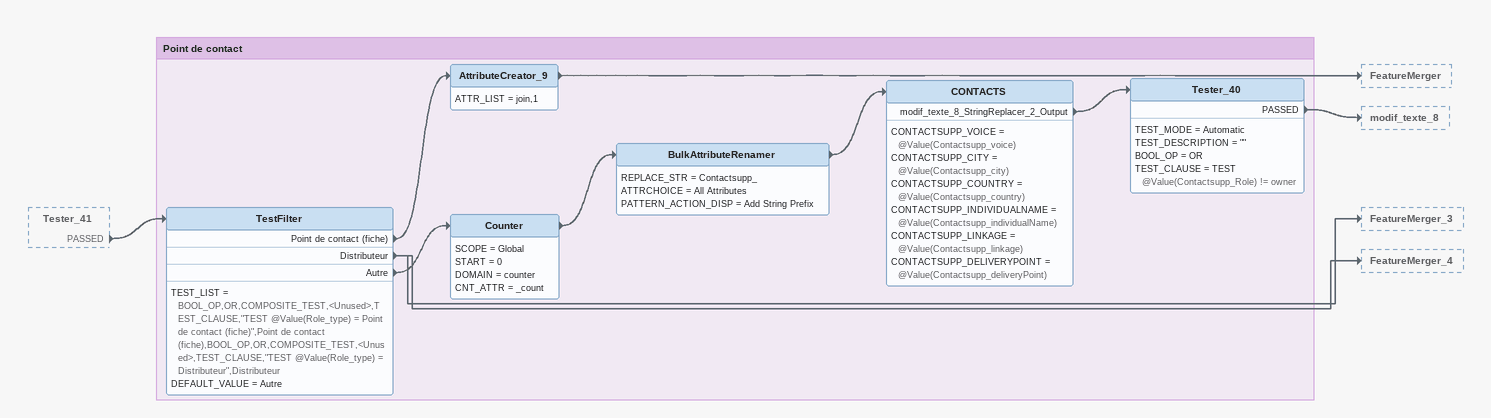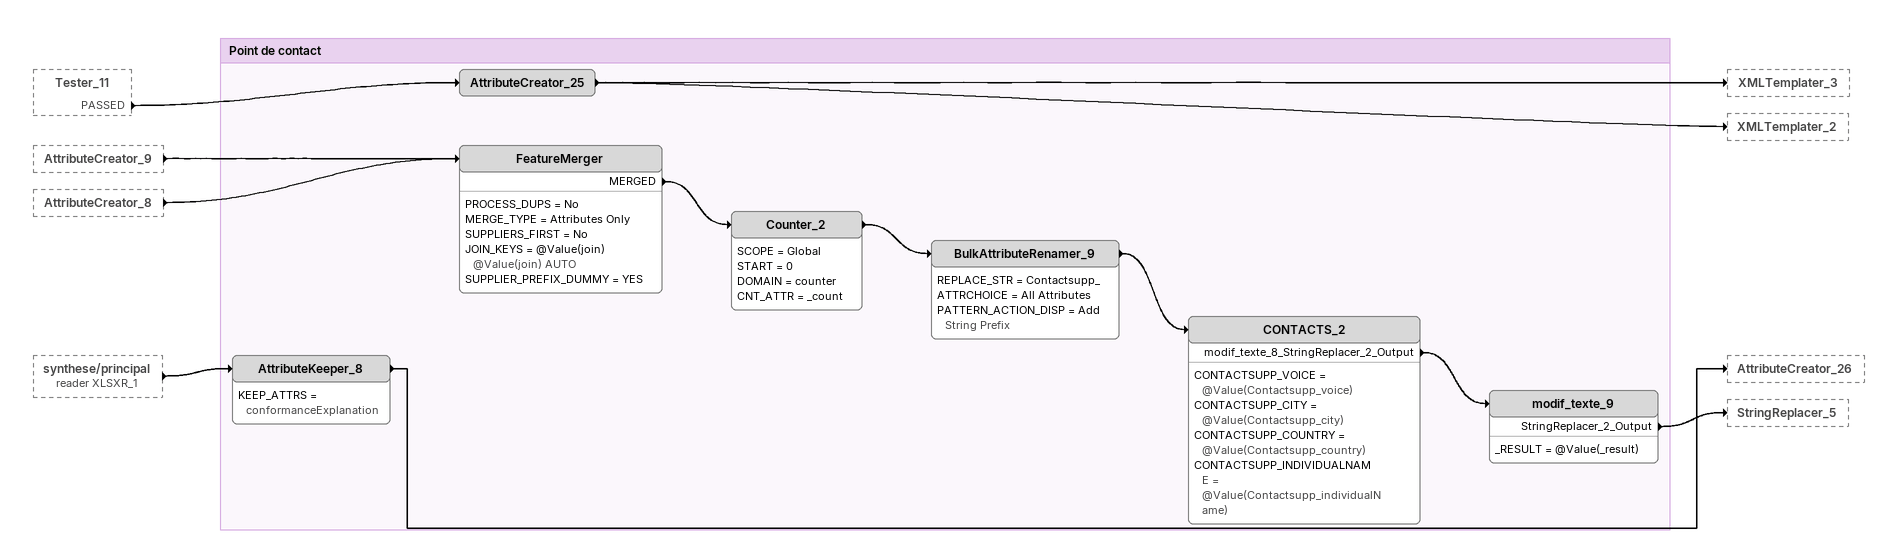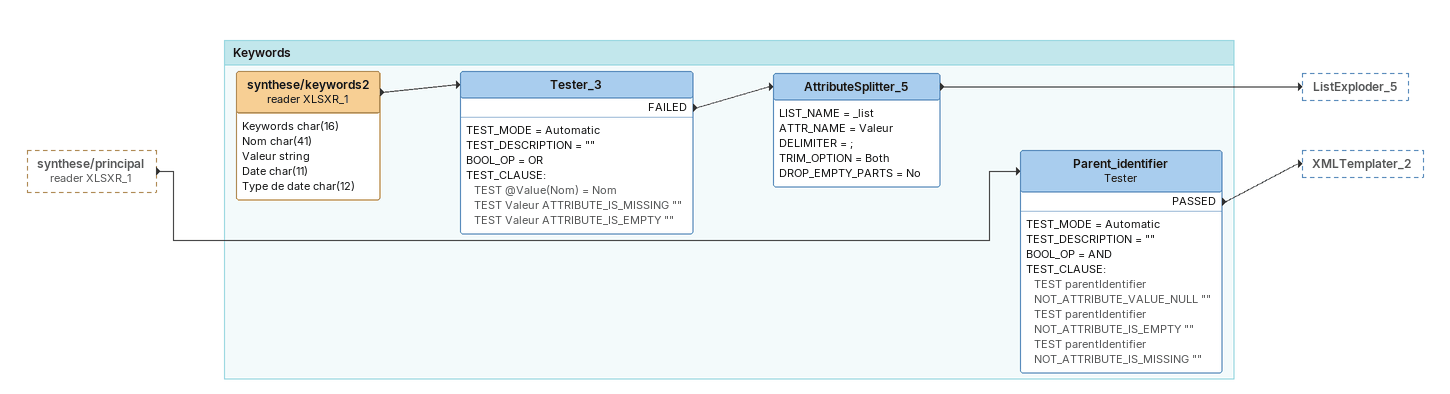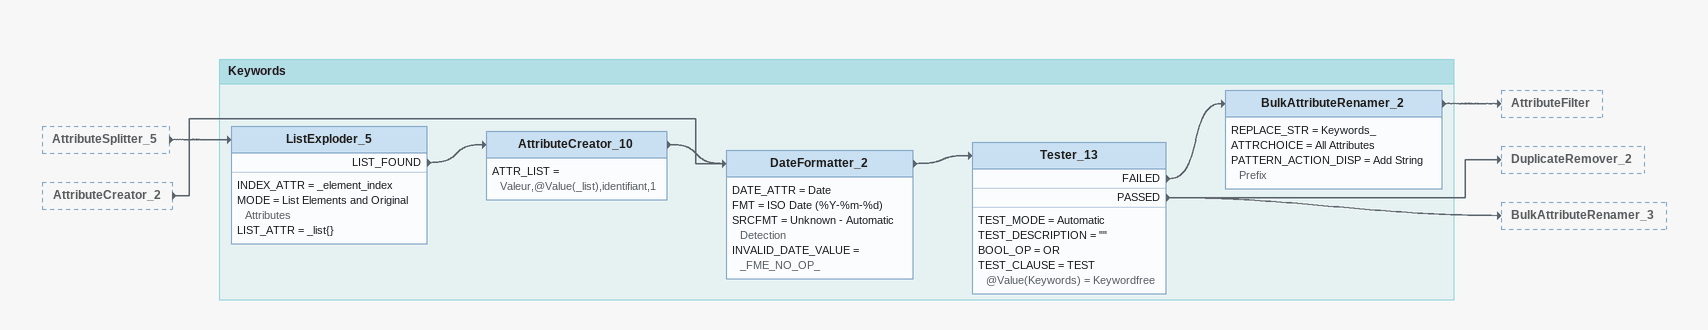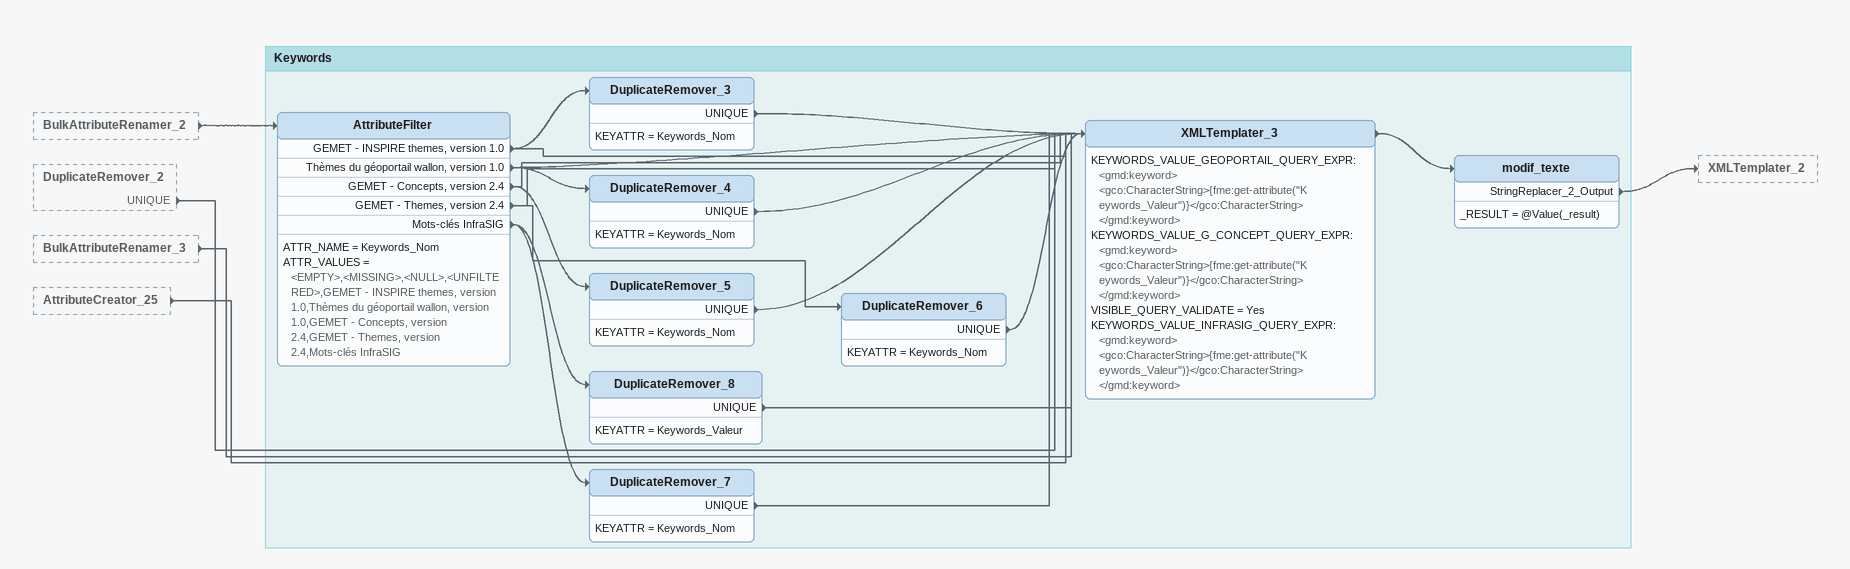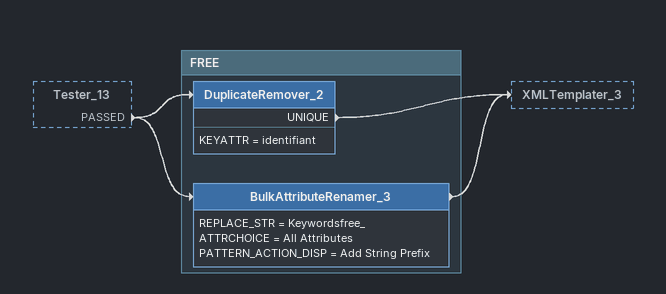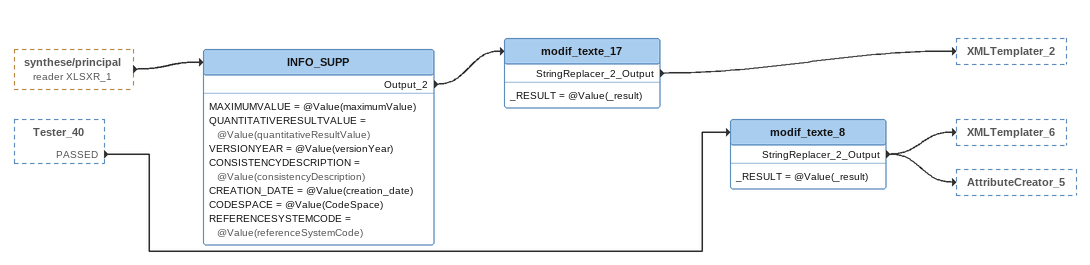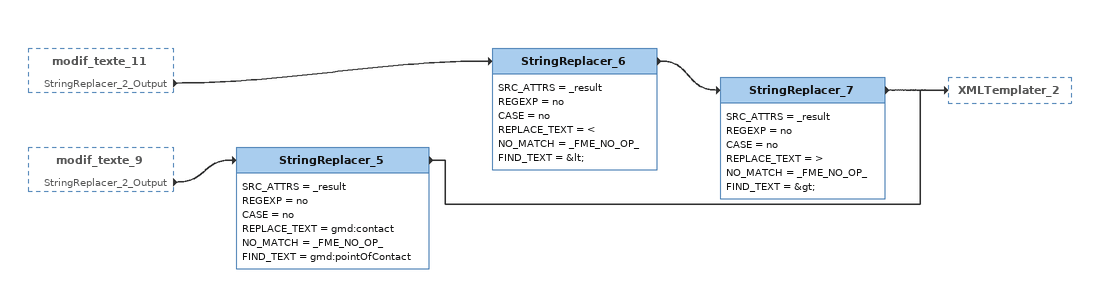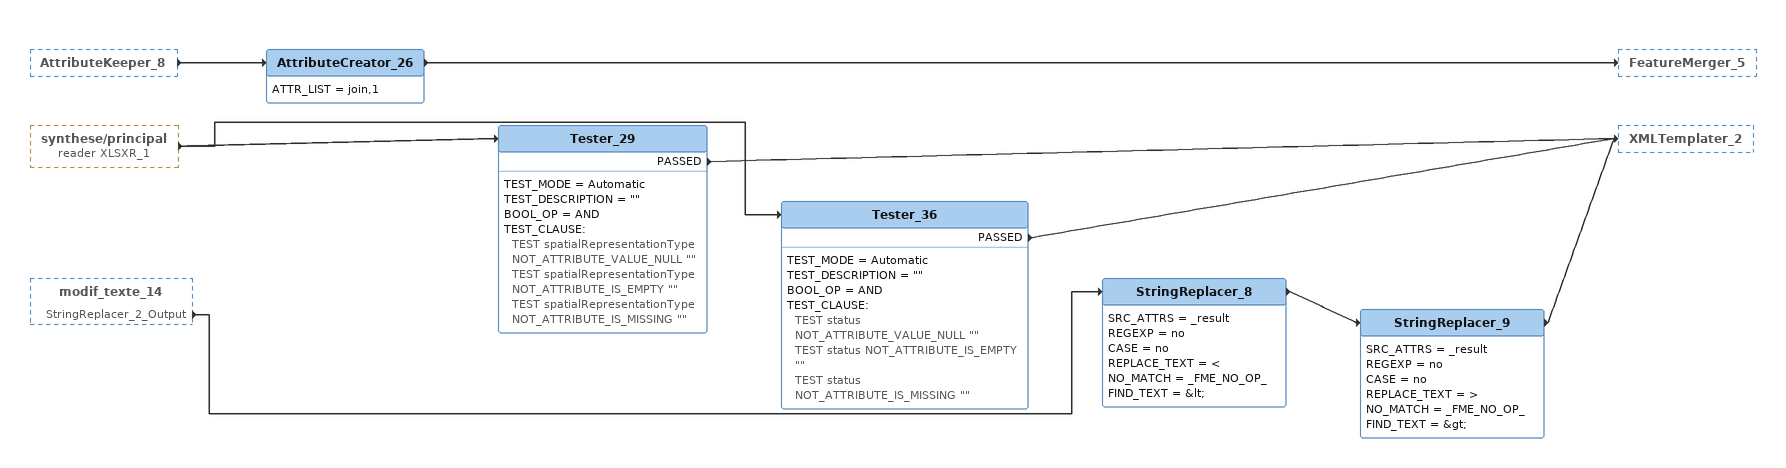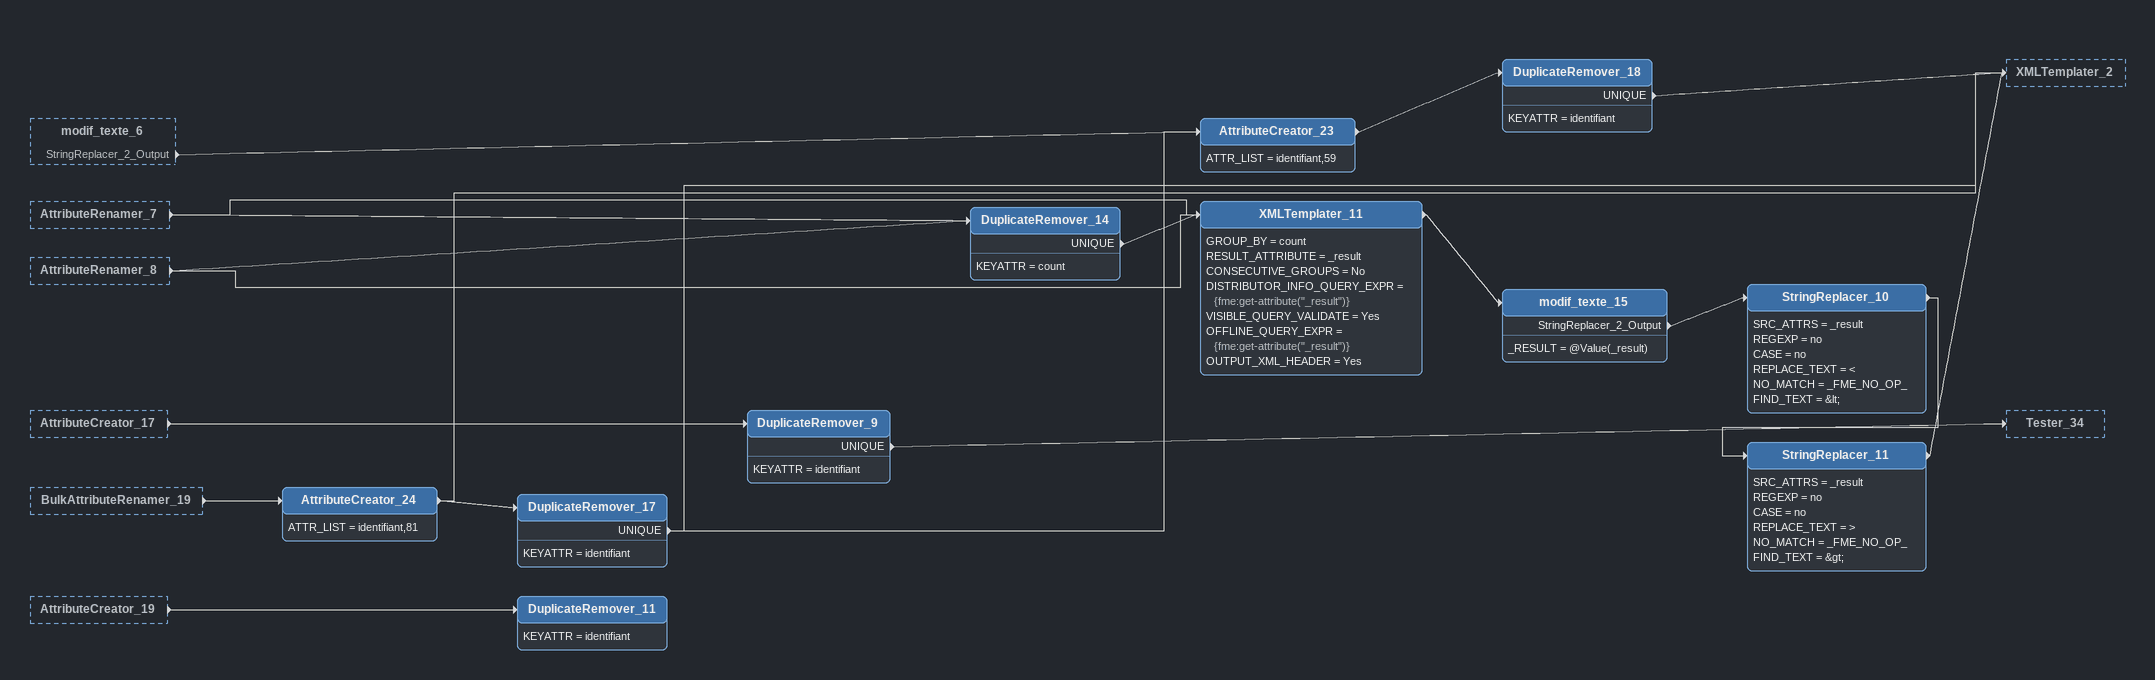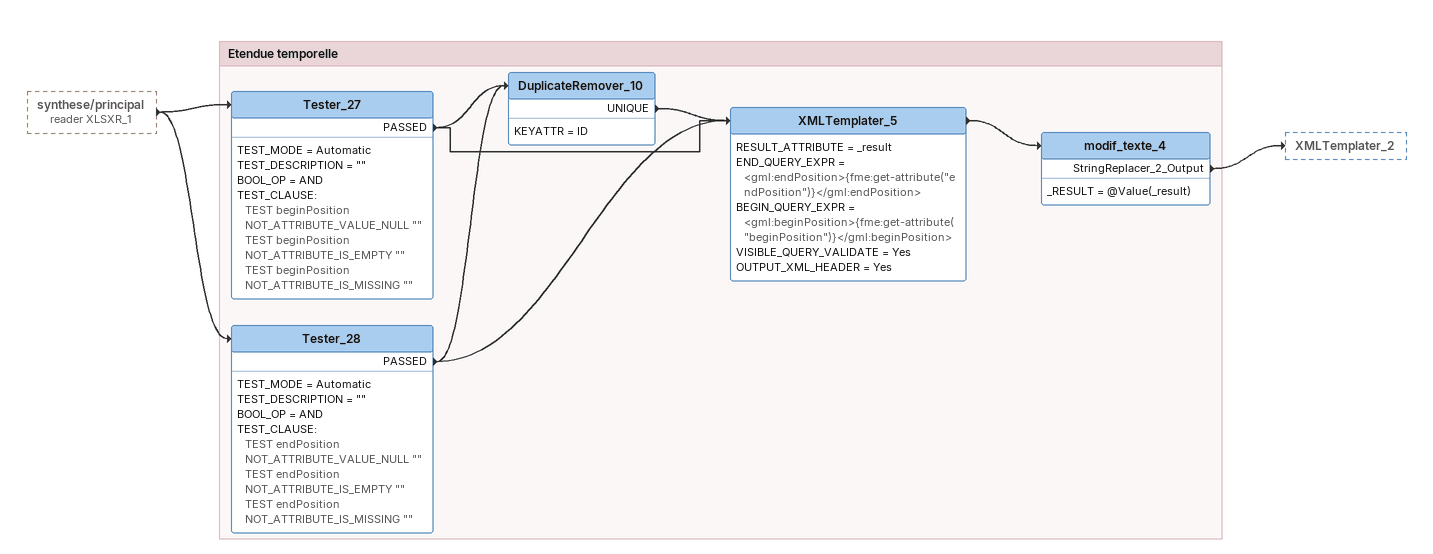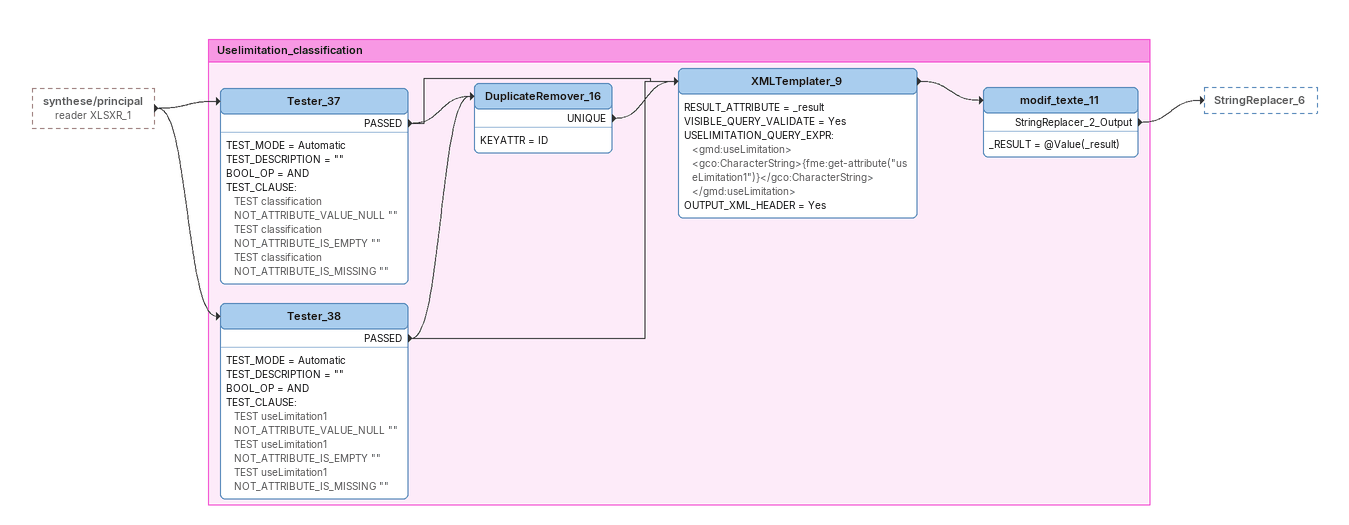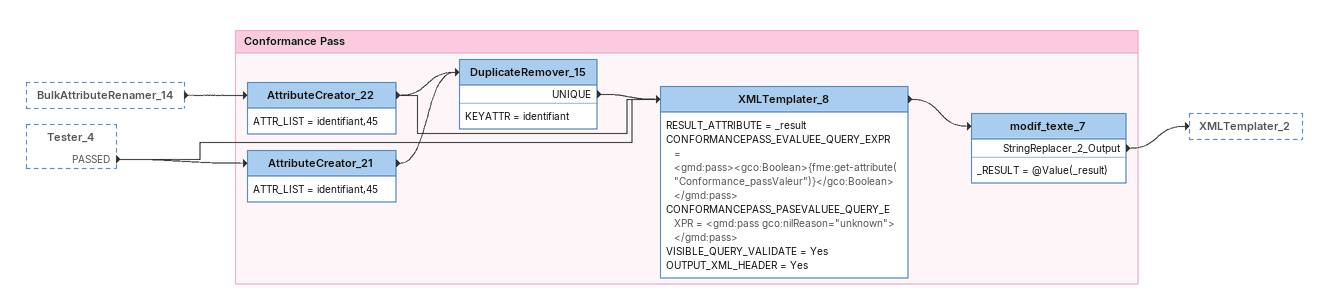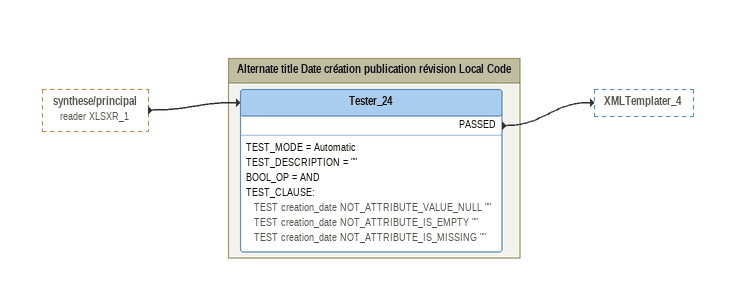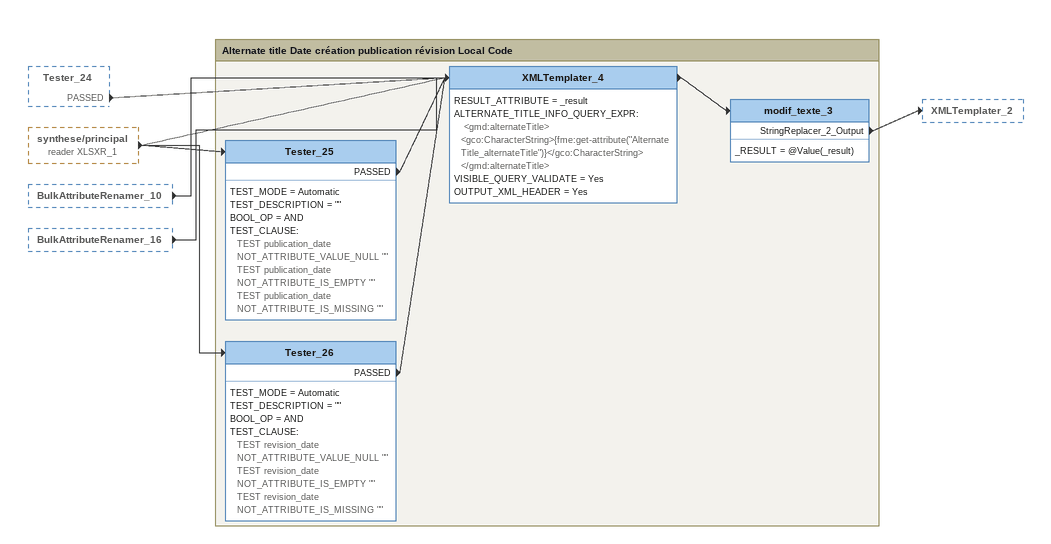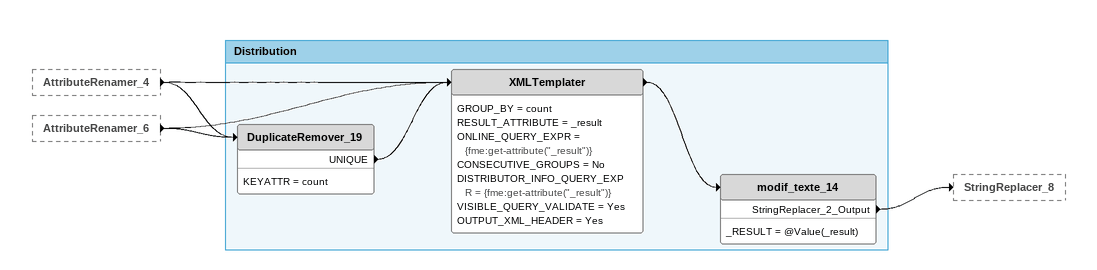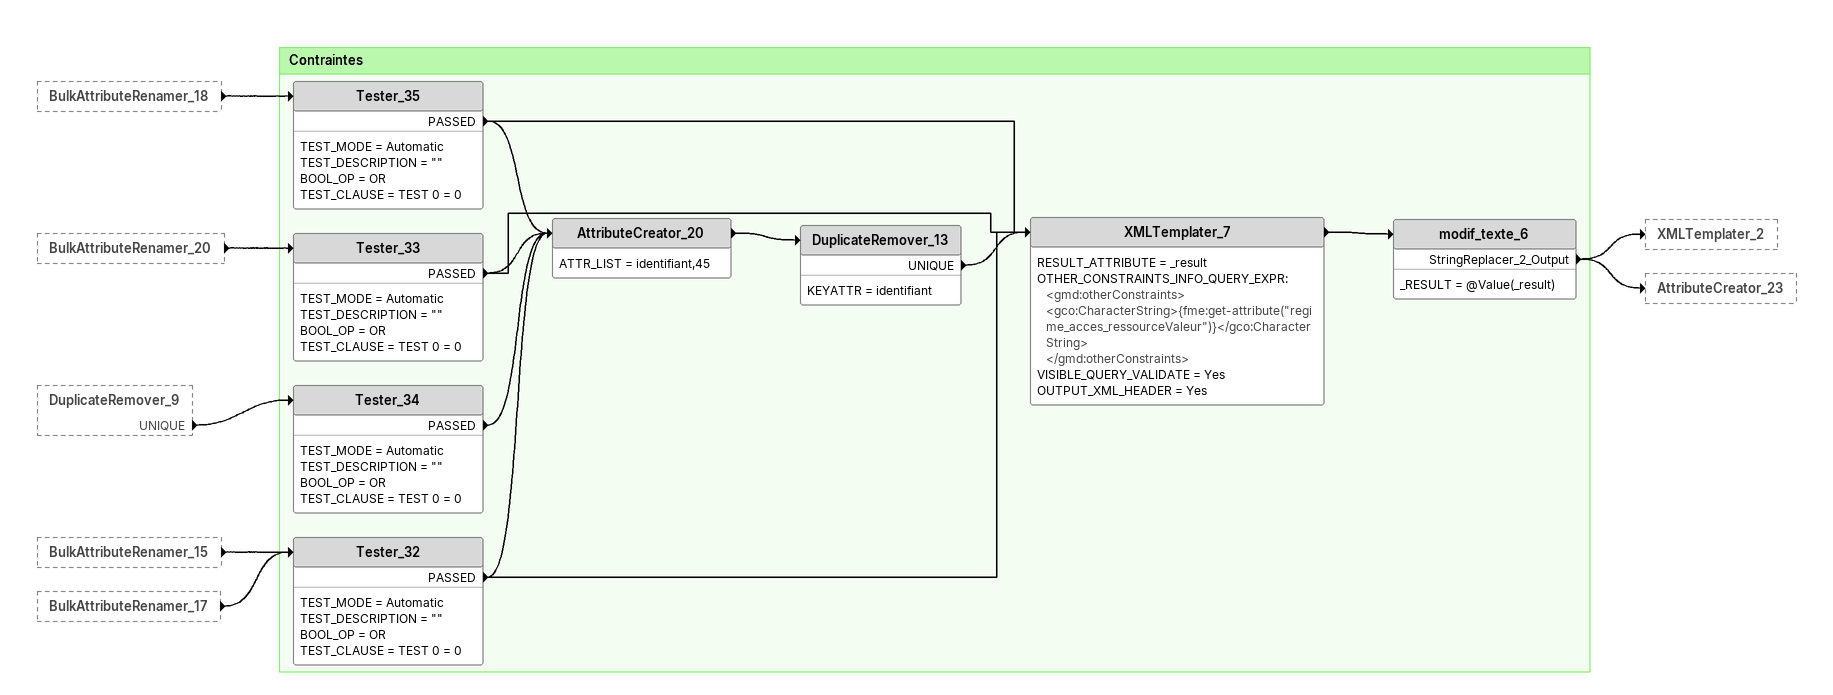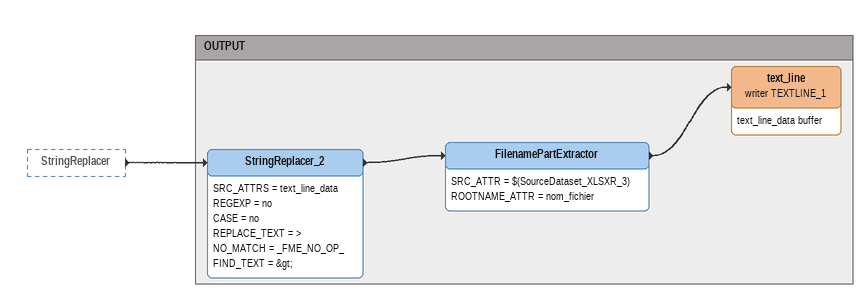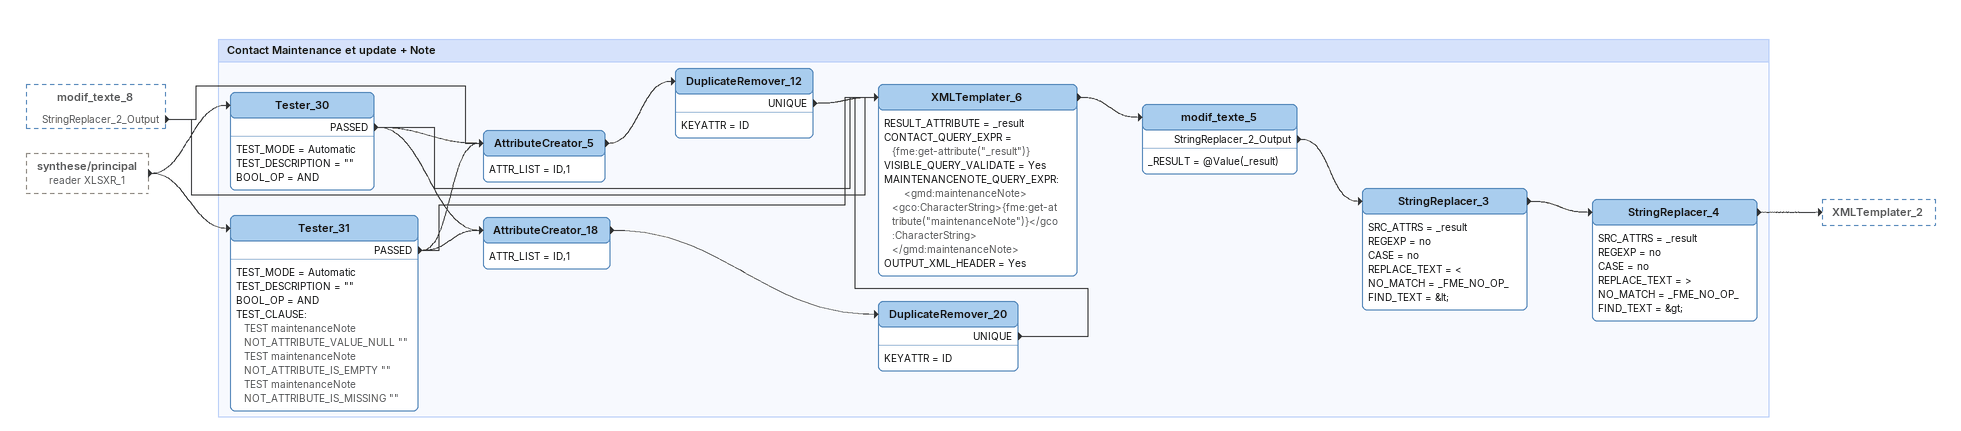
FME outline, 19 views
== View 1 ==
Tester_41 [outside]
    PASSED -> TestFilter

Bookmark: Point de contact
TestFilter
    TEST_LIST = BOOL_OP,OR,COMPOSITE_TEST,<Unused>,TEST_CLAUSE,"TEST @Value(Role_type) = Point de contact (fiche)",Point de contact (fiche),BOOL_OP,OR,COMPOSITE_TEST,<Unused>,TEST_CLAUSE,"TEST @Value(Role_type) = Distributeur",Distributeur
    DEFAULT_VALUE = Autre
    Point de contact (fiche) -> AttributeCreator_9
    Distributeur -> FeatureMerger_3
    Distributeur -> FeatureMerger_4
    Autre -> Counter
AttributeCreator_9
    ATTR_LIST = join,1
    -> FeatureMerger
Counter
    SCOPE = Global
    START = 0
    DOMAIN = counter
    CNT_ATTR = _count
    -> BulkAttributeRenamer
BulkAttributeRenamer
    REPLACE_STR = Contactsupp_
    ATTRCHOICE = All Attributes
    PATTERN_ACTION_DISP = Add String Prefix
    -> CONTACTS
CONTACTS
    CONTACTSUPP_VOICE = @Value(Contactsupp_voice)
    CONTACTSUPP_CITY = @Value(Contactsupp_city)
    CONTACTSUPP_COUNTRY = @Value(Contactsupp_country)
    CONTACTSUPP_INDIVIDUALNAME = @Value(Contactsupp_individualName)
    CONTACTSUPP_LINKAGE = @Value(Contactsupp_linkage)
    CONTACTSUPP_DELIVERYPOINT = @Value(Contactsupp_deliveryPoint)
    modif_texte_8_StringReplacer_2_Output -> Tester_40
Tester_40
    TEST_MODE = Automatic
    TEST_DESCRIPTION = ""
    BOOL_OP = OR
    TEST_CLAUSE = TEST @Value(Contactsupp_Role) != owner
    PASSED -> modif_texte_8

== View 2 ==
Tester_11 [outside]
    PASSED -> AttributeCreator_25
AttributeCreator_9 [outside]
    -> FeatureMerger
AttributeCreator_8 [outside]
    -> FeatureMerger
synthese/principal (reader XLSXR_1) [outside]
    -> AttributeKeeper_8

Bookmark: Point de contact
AttributeCreator_25
    -> XMLTemplater_3
    -> XMLTemplater_2
FeatureMerger
    PROCESS_DUPS = No
    MERGE_TYPE = Attributes Only
    SUPPLIERS_FIRST = No
    JOIN_KEYS = @Value(join) @Value(join) AUTO
    SUPPLIER_PREFIX_DUMMY = YES
    MERGED -> Counter_2
Counter_2
    SCOPE = Global
    START = 0
    DOMAIN = counter
    CNT_ATTR = _count
    -> BulkAttributeRenamer_9
BulkAttributeRenamer_9
    REPLACE_STR = Contactsupp_
    ATTRCHOICE = All Attributes
    PATTERN_ACTION_DISP = Add String Prefix
    -> CONTACTS_2
CONTACTS_2
    CONTACTSUPP_VOICE = @Value(Contactsupp_voice)
    CONTACTSUPP_CITY = @Value(Contactsupp_city)
    CONTACTSUPP_COUNTRY = @Value(Contactsupp_country)
    CONTACTSUPP_INDIVIDUALNAME = @Value(Contactsupp_individualName)
    modif_texte_8_StringReplacer_2_Output -> modif_texte_9
modif_texte_9
    _RESULT = @Value(_result)
    StringReplacer_2_Output -> StringReplacer_5
AttributeKeeper_8
    KEEP_ATTRS = conformanceExplanation
    -> AttributeCreator_26

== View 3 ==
synthese/principal (reader XLSXR_1) [outside]
    -> Parent_identifier

Bookmark: Keywords
Parent_identifier: Tester
    TEST_MODE = Automatic
    TEST_DESCRIPTION = ""
    BOOL_OP = AND
    TEST_CLAUSE:
      TEST parentIdentifier NOT_ATTRIBUTE_VALUE_NULL ""
      TEST parentIdentifier NOT_ATTRIBUTE_IS_EMPTY ""
      TEST parentIdentifier NOT_ATTRIBUTE_IS_MISSING ""
    PASSED -> XMLTemplater_2
synthese/keywords2 (reader XLSXR_1)
    attributes: Keywords char(16), Nom char(41), Valeur string, Date char(11), Type de date char(12)
    -> Tester_3
Tester_3
    TEST_MODE = Automatic
    TEST_DESCRIPTION = ""
    BOOL_OP = OR
    TEST_CLAUSE:
      TEST @Value(Nom) = Nom
      TEST Valeur ATTRIBUTE_IS_MISSING ""
      TEST Valeur ATTRIBUTE_IS_EMPTY ""
    FAILED -> AttributeSplitter_5
AttributeSplitter_5
    LIST_NAME = _list
    ATTR_NAME = Valeur
    DELIMITER = ;
    TRIM_OPTION = Both
    DROP_EMPTY_PARTS = No
    -> ListExploder_5

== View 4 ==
AttributeSplitter_5 [outside]
    -> ListExploder_5
AttributeCreator_2 [outside]
    -> DateFormatter_2

Bookmark: Keywords
ListExploder_5
    INDEX_ATTR = _element_index
    MODE = List Elements and Original Attributes
    LIST_ATTR = _list{}
    LIST_FOUND -> AttributeCreator_10
AttributeCreator_10
    ATTR_LIST = Valeur,@Value(_list),identifiant,1
    -> DateFormatter_2
DateFormatter_2
    DATE_ATTR = Date
    FMT = ISO Date (%Y-%m-%d)
    SRCFMT = Unknown - Automatic Detection
    INVALID_DATE_VALUE = _FME_NO_OP_
    -> Tester_13
Tester_13
    TEST_MODE = Automatic
    TEST_DESCRIPTION = ""
    BOOL_OP = OR
    TEST_CLAUSE = TEST @Value(Keywords) = Keywordfree
    FAILED -> BulkAttributeRenamer_2
    PASSED -> DuplicateRemover_2
    PASSED -> BulkAttributeRenamer_3
BulkAttributeRenamer_2
    REPLACE_STR = Keywords_
    ATTRCHOICE = All Attributes
    PATTERN_ACTION_DISP = Add String Prefix
    -> AttributeFilter

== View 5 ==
BulkAttributeRenamer_2 [outside]
    -> AttributeFilter
DuplicateRemover_2 [outside]
    UNIQUE -> XMLTemplater_3
BulkAttributeRenamer_3 [outside]
    -> XMLTemplater_3
AttributeCreator_25 [outside]
    -> XMLTemplater_3

Bookmark: Keywords
AttributeFilter
    ATTR_NAME = Keywords_Nom
    ATTR_VALUES = <EMPTY>,<MISSING>,<NULL>,<UNFILTERED>,GEMET - INSPIRE themes, version 1.0,Thèmes du géoportail wallon, version 1.0,GEMET - Concepts, version 2.4,GEMET - Themes, version 2.4,Mots-clés InfraSIG
    GEMET - INSPIRE themes, version 1.0 -> DuplicateRemover_3
    Thèmes du géoportail wallon, version 1.0 -> DuplicateRemover_4
    GEMET - Concepts, version 2.4 -> DuplicateRemover_5
    GEMET - Themes, version 2.4 -> DuplicateRemover_6
    Mots-clés InfraSIG -> DuplicateRemover_7
    GEMET - INSPIRE themes, version 1.0 -> XMLTemplater_3
    Thèmes du géoportail wallon, version 1.0 -> XMLTemplater_3
    GEMET - Concepts, version 2.4 -> XMLTemplater_3
    GEMET - Themes, version 2.4 -> XMLTemplater_3
    Mots-clés InfraSIG -> DuplicateRemover_8
DuplicateRemover_3
    KEYATTR = Keywords_Nom
    UNIQUE -> XMLTemplater_3
DuplicateRemover_4
    KEYATTR = Keywords_Nom
    UNIQUE -> XMLTemplater_3
DuplicateRemover_5
    KEYATTR = Keywords_Nom
    UNIQUE -> XMLTemplater_3
DuplicateRemover_8
    KEYATTR = Keywords_Valeur
    UNIQUE -> XMLTemplater_3
DuplicateRemover_6
    KEYATTR = Keywords_Nom
    UNIQUE -> XMLTemplater_3
DuplicateRemover_7
    KEYATTR = Keywords_Nom
    UNIQUE -> XMLTemplater_3
XMLTemplater_3
    KEYWORDS_VALUE_GEOPORTAIL_QUERY_EXPR:
      <gmd:keyword>
      <gco:CharacterString>{fme:get-attribute("Keywords_Valeur")}</gco:CharacterString>
      </gmd:keyword>
    KEYWORDS_VALUE_G_CONCEPT_QUERY_EXPR:
      <gmd:keyword>
      <gco:CharacterString>{fme:get-attribute("Keywords_Valeur")}</gco:CharacterString>
      </gmd:keyword>
    VISIBLE_QUERY_VALIDATE = Yes
    KEYWORDS_VALUE_INFRASIG_QUERY_EXPR:
      <gmd:keyword>
      <gco:CharacterString>{fme:get-attribute("Keywords_Valeur")}</gco:CharacterString>
      </gmd:keyword>
    -> modif_texte
modif_texte
    _RESULT = @Value(_result)
    StringReplacer_2_Output -> XMLTemplater_2

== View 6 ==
Tester_13 [outside]
    PASSED -> DuplicateRemover_2
    PASSED -> BulkAttributeRenamer_3

Bookmark: FREE
DuplicateRemover_2
    KEYATTR = identifiant
    UNIQUE -> XMLTemplater_3
BulkAttributeRenamer_3
    REPLACE_STR = Keywordsfree_
    ATTRCHOICE = All Attributes
    PATTERN_ACTION_DISP = Add String Prefix
    -> XMLTemplater_3

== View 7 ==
synthese/principal (reader XLSXR_1) [outside]
    -> INFO_SUPP
Tester_40 [outside]
    PASSED -> modif_texte_8
modif_texte_8
    _RESULT = @Value(_result)
    StringReplacer_2_Output -> XMLTemplater_6
    StringReplacer_2_Output -> AttributeCreator_5
INFO_SUPP
    MAXIMUMVALUE = @Value(maximumValue)
    QUANTITATIVERESULTVALUE = @Value(quantitativeResultValue)
    VERSIONYEAR = @Value(versionYear)
    CONSISTENCYDESCRIPTION = @Value(consistencyDescription)
    CREATION_DATE = @Value(creation_date)
    CODESPACE = @Value(CodeSpace)
    REFERENCESYSTEMCODE = @Value(referenceSystemCode)
    Output_2 -> modif_texte_17
modif_texte_17
    _RESULT = @Value(_result)
    StringReplacer_2_Output -> XMLTemplater_2

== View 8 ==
modif_texte_11 [outside]
    StringReplacer_2_Output -> StringReplacer_6
modif_texte_9 [outside]
    StringReplacer_2_Output -> StringReplacer_5
StringReplacer_5
    SRC_ATTRS = _result
    REGEXP = no
    CASE = no
    REPLACE_TEXT = gmd:contact
    NO_MATCH = _FME_NO_OP_
    FIND_TEXT = gmd:pointOfContact
    -> XMLTemplater_2
StringReplacer_6
    SRC_ATTRS = _result
    REGEXP = no
    CASE = no
    REPLACE_TEXT = <
    NO_MATCH = _FME_NO_OP_
    FIND_TEXT = &lt;
    -> StringReplacer_7
StringReplacer_7
    SRC_ATTRS = _result
    REGEXP = no
    CASE = no
    REPLACE_TEXT = >
    NO_MATCH = _FME_NO_OP_
    FIND_TEXT = &gt;
    -> XMLTemplater_2

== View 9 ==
AttributeKeeper_8 [outside]
    -> AttributeCreator_26
synthese/principal (reader XLSXR_1) [outside]
    -> Tester_29
    -> Tester_36
modif_texte_14 [outside]
    StringReplacer_2_Output -> StringReplacer_8
AttributeCreator_26
    ATTR_LIST = join,1
    -> FeatureMerger_5
Tester_29
    TEST_MODE = Automatic
    TEST_DESCRIPTION = ""
    BOOL_OP = AND
    TEST_CLAUSE:
      TEST spatialRepresentationType NOT_ATTRIBUTE_VALUE_NULL ""
      TEST spatialRepresentationType NOT_ATTRIBUTE_IS_EMPTY ""
      TEST spatialRepresentationType NOT_ATTRIBUTE_IS_MISSING ""
    PASSED -> XMLTemplater_2
Tester_36
    TEST_MODE = Automatic
    TEST_DESCRIPTION = ""
    BOOL_OP = AND
    TEST_CLAUSE:
      TEST status NOT_ATTRIBUTE_VALUE_NULL ""
      TEST status NOT_ATTRIBUTE_IS_EMPTY ""
      TEST status NOT_ATTRIBUTE_IS_MISSING ""
    PASSED -> XMLTemplater_2
StringReplacer_8
    SRC_ATTRS = _result
    REGEXP = no
    CASE = no
    REPLACE_TEXT = <
    NO_MATCH = _FME_NO_OP_
    FIND_TEXT = &lt;
    -> StringReplacer_9
StringReplacer_9
    SRC_ATTRS = _result
    REGEXP = no
    CASE = no
    REPLACE_TEXT = >
    NO_MATCH = _FME_NO_OP_
    FIND_TEXT = &gt;
    -> XMLTemplater_2

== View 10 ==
modif_texte_6 [outside]
    StringReplacer_2_Output -> AttributeCreator_23
AttributeRenamer_7 [outside]
    -> XMLTemplater_11
    -> DuplicateRemover_14
AttributeRenamer_8 [outside]
    -> DuplicateRemover_14
    -> XMLTemplater_11
AttributeCreator_17 [outside]
    -> DuplicateRemover_9
BulkAttributeRenamer_19 [outside]
    -> AttributeCreator_24
AttributeCreator_19 [outside]
    -> DuplicateRemover_11
DuplicateRemover_14
    KEYATTR = count
    UNIQUE -> XMLTemplater_11
XMLTemplater_11
    GROUP_BY = count
    RESULT_ATTRIBUTE = _result
    CONSECUTIVE_GROUPS = No
    DISTRIBUTOR_INFO_QUERY_EXPR = {fme:get-attribute("_result")}
    VISIBLE_QUERY_VALIDATE = Yes
    OFFLINE_QUERY_EXPR = {fme:get-attribute("_result")}
    OUTPUT_XML_HEADER = Yes
    -> modif_texte_15
modif_texte_15
    _RESULT = @Value(_result)
    StringReplacer_2_Output -> StringReplacer_10
StringReplacer_10
    SRC_ATTRS = _result
    REGEXP = no
    CASE = no
    REPLACE_TEXT = <
    NO_MATCH = _FME_NO_OP_
    FIND_TEXT = &lt;
    -> StringReplacer_11
StringReplacer_11
    SRC_ATTRS = _result
    REGEXP = no
    CASE = no
    REPLACE_TEXT = >
    NO_MATCH = _FME_NO_OP_
    FIND_TEXT = &gt;
    -> XMLTemplater_2
DuplicateRemover_9
    KEYATTR = identifiant
    UNIQUE -> Tester_34
AttributeCreator_24
    ATTR_LIST = identifiant,81
    -> XMLTemplater_2
    -> DuplicateRemover_17
DuplicateRemover_17
    KEYATTR = identifiant
    UNIQUE -> AttributeCreator_23
    UNIQUE -> XMLTemplater_2
AttributeCreator_23
    ATTR_LIST = identifiant,59
    -> DuplicateRemover_18
DuplicateRemover_18
    KEYATTR = identifiant
    UNIQUE -> XMLTemplater_2
DuplicateRemover_11
    KEYATTR = identifiant

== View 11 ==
synthese/principal (reader XLSXR_1) [outside]
    -> Tester_27
    -> Tester_28

Bookmark: Etendue temporelle
Tester_27
    TEST_MODE = Automatic
    TEST_DESCRIPTION = ""
    BOOL_OP = AND
    TEST_CLAUSE:
      TEST beginPosition NOT_ATTRIBUTE_VALUE_NULL ""
      TEST beginPosition NOT_ATTRIBUTE_IS_EMPTY ""
      TEST beginPosition NOT_ATTRIBUTE_IS_MISSING ""
    PASSED -> DuplicateRemover_10
    PASSED -> XMLTemplater_5
Tester_28
    TEST_MODE = Automatic
    TEST_DESCRIPTION = ""
    BOOL_OP = AND
    TEST_CLAUSE:
      TEST endPosition NOT_ATTRIBUTE_VALUE_NULL ""
      TEST endPosition NOT_ATTRIBUTE_IS_EMPTY ""
      TEST endPosition NOT_ATTRIBUTE_IS_MISSING ""
    PASSED -> DuplicateRemover_10
    PASSED -> XMLTemplater_5
DuplicateRemover_10
    KEYATTR = ID
    UNIQUE -> XMLTemplater_5
XMLTemplater_5
    RESULT_ATTRIBUTE = _result
    END_QUERY_EXPR = <gml:endPosition>{fme:get-attribute("endPosition")}</gml:endPosition>
    BEGIN_QUERY_EXPR = <gml:beginPosition>{fme:get-attribute("beginPosition")}</gml:beginPosition>
    VISIBLE_QUERY_VALIDATE = Yes
    OUTPUT_XML_HEADER = Yes
    -> modif_texte_4
modif_texte_4
    _RESULT = @Value(_result)
    StringReplacer_2_Output -> XMLTemplater_2

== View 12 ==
synthese/principal (reader XLSXR_1) [outside]
    -> Tester_37
    -> Tester_38

Bookmark: Uselimitation_classification
Tester_37
    TEST_MODE = Automatic
    TEST_DESCRIPTION = ""
    BOOL_OP = AND
    TEST_CLAUSE:
      TEST classification NOT_ATTRIBUTE_VALUE_NULL ""
      TEST classification NOT_ATTRIBUTE_IS_EMPTY ""
      TEST classification NOT_ATTRIBUTE_IS_MISSING ""
    PASSED -> DuplicateRemover_16
    PASSED -> XMLTemplater_9
Tester_38
    TEST_MODE = Automatic
    TEST_DESCRIPTION = ""
    BOOL_OP = AND
    TEST_CLAUSE:
      TEST useLimitation1 NOT_ATTRIBUTE_VALUE_NULL ""
      TEST useLimitation1 NOT_ATTRIBUTE_IS_EMPTY ""
      TEST useLimitation1 NOT_ATTRIBUTE_IS_MISSING ""
    PASSED -> DuplicateRemover_16
    PASSED -> XMLTemplater_9
DuplicateRemover_16
    KEYATTR = ID
    UNIQUE -> XMLTemplater_9
XMLTemplater_9
    RESULT_ATTRIBUTE = _result
    VISIBLE_QUERY_VALIDATE = Yes
    USELIMITATION_QUERY_EXPR:
      <gmd:useLimitation>
      				<gco:CharacterString>{fme:get-attribute("useLimitation1")}</gco:CharacterString>
      </gmd:useLimitation>
    OUTPUT_XML_HEADER = Yes
    -> modif_texte_11
modif_texte_11
    _RESULT = @Value(_result)
    StringReplacer_2_Output -> StringReplacer_6

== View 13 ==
BulkAttributeRenamer_14 [outside]
    -> AttributeCreator_22
Tester_4 [outside]
    PASSED -> XMLTemplater_8
    PASSED -> AttributeCreator_21

Bookmark: Conformance Pass
AttributeCreator_21
    ATTR_LIST = identifiant,45
    -> DuplicateRemover_15
AttributeCreator_22
    ATTR_LIST = identifiant,45
    -> DuplicateRemover_15
    -> XMLTemplater_8
DuplicateRemover_15
    KEYATTR = identifiant
    UNIQUE -> XMLTemplater_8
XMLTemplater_8
    RESULT_ATTRIBUTE = _result
    CONFORMANCEPASS_EVALUEE_QUERY_EXPR = <gmd:pass><gco:Boolean>{fme:get-attribute("Conformance_passValeur")}</gco:Boolean></gmd:pass>
    CONFORMANCEPASS_PASEVALUEE_QUERY_EXPR = <gmd:pass gco:nilReason="unknown"> </gmd:pass>
    VISIBLE_QUERY_VALIDATE = Yes
    OUTPUT_XML_HEADER = Yes
    -> modif_texte_7
modif_texte_7
    _RESULT = @Value(_result)
    StringReplacer_2_Output -> XMLTemplater_2

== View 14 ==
synthese/principal (reader XLSXR_1) [outside]
    -> Tester_24

Bookmark: Alternate title Date création publication révision Local Code
Tester_24
    TEST_MODE = Automatic
    TEST_DESCRIPTION = ""
    BOOL_OP = AND
    TEST_CLAUSE:
      TEST creation_date NOT_ATTRIBUTE_VALUE_NULL ""
      TEST creation_date NOT_ATTRIBUTE_IS_EMPTY ""
      TEST creation_date NOT_ATTRIBUTE_IS_MISSING ""
    PASSED -> XMLTemplater_4

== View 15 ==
Tester_24 [outside]
    PASSED -> XMLTemplater_4
synthese/principal (reader XLSXR_1) [outside]
    -> XMLTemplater_4
    -> Tester_25
    -> Tester_26
BulkAttributeRenamer_10 [outside]
    -> XMLTemplater_4
BulkAttributeRenamer_16 [outside]
    -> XMLTemplater_4

Bookmark: Alternate title Date création publication révision Local Code
Tester_25
    TEST_MODE = Automatic
    TEST_DESCRIPTION = ""
    BOOL_OP = AND
    TEST_CLAUSE:
      TEST publication_date NOT_ATTRIBUTE_VALUE_NULL ""
      TEST publication_date NOT_ATTRIBUTE_IS_EMPTY ""
      TEST publication_date NOT_ATTRIBUTE_IS_MISSING ""
    PASSED -> XMLTemplater_4
Tester_26
    TEST_MODE = Automatic
    TEST_DESCRIPTION = ""
    BOOL_OP = AND
    TEST_CLAUSE:
      TEST revision_date NOT_ATTRIBUTE_VALUE_NULL ""
      TEST revision_date NOT_ATTRIBUTE_IS_EMPTY ""
      TEST revision_date NOT_ATTRIBUTE_IS_MISSING ""
    PASSED -> XMLTemplater_4
XMLTemplater_4
    RESULT_ATTRIBUTE = _result
    ALTERNATE_TITLE_INFO_QUERY_EXPR:
       <gmd:alternateTitle>
      <gco:CharacterString>{fme:get-attribute("AlternateTitle_alternateTitle")}</gco:CharacterString>
      </gmd:alternateTitle>
    VISIBLE_QUERY_VALIDATE = Yes
    OUTPUT_XML_HEADER = Yes
    -> modif_texte_3
modif_texte_3
    _RESULT = @Value(_result)
    StringReplacer_2_Output -> XMLTemplater_2

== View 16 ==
AttributeRenamer_4 [outside]
    -> DuplicateRemover_19
    -> XMLTemplater
AttributeRenamer_6 [outside]
    -> DuplicateRemover_19
    -> XMLTemplater

Bookmark: Distribution
DuplicateRemover_19
    KEYATTR = count
    UNIQUE -> XMLTemplater
XMLTemplater
    GROUP_BY = count
    RESULT_ATTRIBUTE = _result
    ONLINE_QUERY_EXPR = {fme:get-attribute("_result")}
    CONSECUTIVE_GROUPS = No
    DISTRIBUTOR_INFO_QUERY_EXPR = {fme:get-attribute("_result")}
    VISIBLE_QUERY_VALIDATE = Yes
    OUTPUT_XML_HEADER = Yes
    -> modif_texte_14
modif_texte_14
    _RESULT = @Value(_result)
    StringReplacer_2_Output -> StringReplacer_8

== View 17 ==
BulkAttributeRenamer_18 [outside]
    -> Tester_35
BulkAttributeRenamer_20 [outside]
    -> Tester_33
DuplicateRemover_9 [outside]
    UNIQUE -> Tester_34
BulkAttributeRenamer_15 [outside]
    -> Tester_32
BulkAttributeRenamer_17 [outside]
    -> Tester_32

Bookmark: Contraintes
Tester_35
    TEST_MODE = Automatic
    TEST_DESCRIPTION = ""
    BOOL_OP = OR
    TEST_CLAUSE = TEST 0 = 0
    PASSED -> XMLTemplater_7
    PASSED -> AttributeCreator_20
Tester_32
    TEST_MODE = Automatic
    TEST_DESCRIPTION = ""
    BOOL_OP = OR
    TEST_CLAUSE = TEST 0 = 0
    PASSED -> XMLTemplater_7
    PASSED -> AttributeCreator_20
Tester_34
    TEST_MODE = Automatic
    TEST_DESCRIPTION = ""
    BOOL_OP = OR
    TEST_CLAUSE = TEST 0 = 0
    PASSED -> AttributeCreator_20
Tester_33
    TEST_MODE = Automatic
    TEST_DESCRIPTION = ""
    BOOL_OP = OR
    TEST_CLAUSE = TEST 0 = 0
    PASSED -> XMLTemplater_7
    PASSED -> AttributeCreator_20
AttributeCreator_20
    ATTR_LIST = identifiant,45
    -> DuplicateRemover_13
DuplicateRemover_13
    KEYATTR = identifiant
    UNIQUE -> XMLTemplater_7
XMLTemplater_7
    RESULT_ATTRIBUTE = _result
    OTHER_CONSTRAINTS_INFO_QUERY_EXPR:
      <gmd:otherConstraints>
      	<gco:CharacterString>{fme:get-attribute("regime_acces_ressourceValeur")}</gco:CharacterString>
      </gmd:otherConstraints>
    VISIBLE_QUERY_VALIDATE = Yes
    OUTPUT_XML_HEADER = Yes
    -> modif_texte_6
modif_texte_6
    _RESULT = @Value(_result)
    StringReplacer_2_Output -> XMLTemplater_2
    StringReplacer_2_Output -> AttributeCreator_23

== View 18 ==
StringReplacer [outside]
    -> StringReplacer_2

Bookmark: OUTPUT
StringReplacer_2
    SRC_ATTRS = text_line_data
    REGEXP = no
    CASE = no
    REPLACE_TEXT = >
    NO_MATCH = _FME_NO_OP_
    FIND_TEXT = &gt;
    -> FilenamePartExtractor
FilenamePartExtractor
    SRC_ATTR = $(SourceDataset_XLSXR_3)
    ROOTNAME_ATTR = nom_fichier
    -> text_line (writer TEXTLINE_1)
text_line (writer TEXTLINE_1)
    attributes: text_line_data buffer

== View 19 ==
modif_texte_8 [outside]
    StringReplacer_2_Output -> XMLTemplater_6
    StringReplacer_2_Output -> AttributeCreator_5
synthese/principal (reader XLSXR_1) [outside]
    -> Tester_30
    -> Tester_31

Bookmark: Contact Maintenance et update + Note
Tester_30
    TEST_MODE = Automatic
    TEST_DESCRIPTION = ""
    BOOL_OP = AND
    PASSED -> XMLTemplater_6
    PASSED -> AttributeCreator_5
    PASSED -> AttributeCreator_18
Tester_31
    TEST_MODE = Automatic
    TEST_DESCRIPTION = ""
    BOOL_OP = AND
    TEST_CLAUSE:
      TEST maintenanceNote NOT_ATTRIBUTE_VALUE_NULL ""
      TEST maintenanceNote NOT_ATTRIBUTE_IS_EMPTY ""
      TEST maintenanceNote NOT_ATTRIBUTE_IS_MISSING ""
    PASSED -> XMLTemplater_6
    PASSED -> AttributeCreator_5
    PASSED -> AttributeCreator_18
AttributeCreator_5
    ATTR_LIST = ID,1
    -> DuplicateRemover_12
DuplicateRemover_12
    KEYATTR = ID
    UNIQUE -> XMLTemplater_6
AttributeCreator_18
    ATTR_LIST = ID,1
    -> DuplicateRemover_20
DuplicateRemover_20
    KEYATTR = ID
    UNIQUE -> XMLTemplater_6
XMLTemplater_6
    RESULT_ATTRIBUTE = _result
    CONTACT_QUERY_EXPR = {fme:get-attribute("_result")}
    VISIBLE_QUERY_VALIDATE = Yes
    MAINTENANCENOTE_QUERY_EXPR:
      	<gmd:maintenanceNote>
                          <gco:CharacterString>{fme:get-attribute("maintenanceNote")}</gco:CharacterString>
                          </gmd:maintenanceNote>
    OUTPUT_XML_HEADER = Yes
    -> modif_texte_5
modif_texte_5
    _RESULT = @Value(_result)
    StringReplacer_2_Output -> StringReplacer_3
StringReplacer_3
    SRC_ATTRS = _result
    REGEXP = no
    CASE = no
    REPLACE_TEXT = <
    NO_MATCH = _FME_NO_OP_
    FIND_TEXT = &lt;
    -> StringReplacer_4
StringReplacer_4
    SRC_ATTRS = _result
    REGEXP = no
    CASE = no
    REPLACE_TEXT = >
    NO_MATCH = _FME_NO_OP_
    FIND_TEXT = &gt;
    -> XMLTemplater_2
